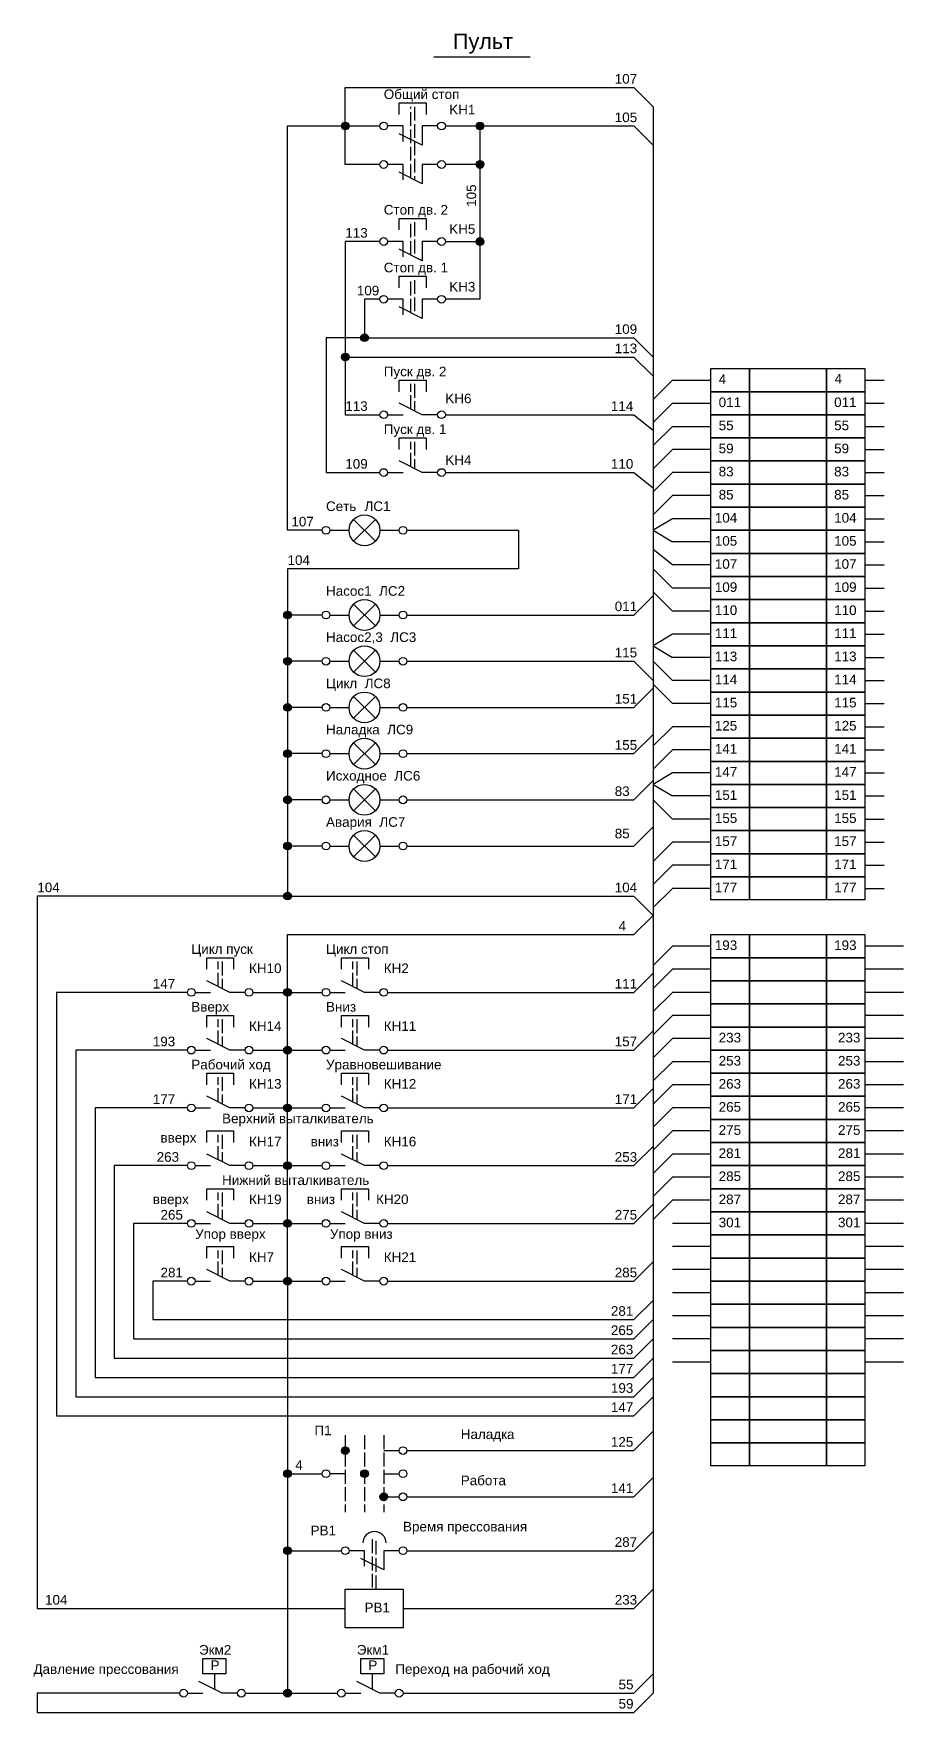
# Model space of a CAD drawing. Header units: millimetres. Extents: x 470 to 1970, y 240 to 1035.
# Drawn here: x 1316 to 1542, y 415 to 851 of the extents above; entities that cross this region are included whole.
import ezdxf

# ---------------------------------------------------------------- set-up
doc = ezdxf.new("R2010")
doc.units = ezdxf.units.MM
doc.linetypes.add('ACAD_ISO02W100', pattern=[15, 12, -3])
doc.layers.get('0').update_dxf_attribs({"lineweight": 25})
doc.layers.add('Аппаратура и жгуты', color=7, linetype='Continuous', lineweight=30)
doc.styles.get("Standard").update_dxf_attribs({"font": 'arial.ttf'})

msp = doc.modelspace()

# ---------------------------------------------------------------- hatches: boundary and pattern name
at = {"lineweight": 30}
h = msp.add_hatch(color=256, dxfattribs=at)
h.dxf.hatch_style = 1
edge = h.paths.add_edge_path()
edge.add_arc((1397, 827), 1, 360, 720)
h = msp.add_hatch(color=256, dxfattribs=at)
h.dxf.hatch_style = 1
edge = h.paths.add_edge_path()
edge.add_arc((1432, 827), 1, 360, 720)
h = msp.add_hatch(color=256, dxfattribs=at)
h.dxf.hatch_style = 1
edge = h.paths.add_edge_path()
edge.add_arc((1432, 817), 1, 360, 720)
h = msp.add_hatch(color=256, dxfattribs=at)
h.dxf.hatch_style = 1
edge = h.paths.add_edge_path()
edge.add_arc((1432, 797), 1, 360, 720)
h = msp.add_hatch(color=256, dxfattribs=at)
h.dxf.hatch_style = 1
edge = h.paths.add_edge_path()
edge.add_arc((1402, 772), 1, 360, 720)
h = msp.add_hatch(color=256, dxfattribs=at)
h.dxf.hatch_style = 1
edge = h.paths.add_edge_path()
edge.add_arc((1397, 767), 1, 360, 720)
h = msp.add_hatch(color=256, dxfattribs=at)
h.dxf.hatch_style = 1
edge = h.paths.add_edge_path()
edge.add_arc((1382, 700), 1, 360, 720)
h = msp.add_hatch(color=256, dxfattribs=at)
h.dxf.hatch_style = 1
edge = h.paths.add_edge_path()
edge.add_arc((1382, 688), 1, 360, 720)
h = msp.add_hatch(color=256, dxfattribs=at)
h.dxf.hatch_style = 1
edge = h.paths.add_edge_path()
edge.add_arc((1382, 676), 1, 360, 720)
h = msp.add_hatch(color=256, dxfattribs=at)
h.dxf.hatch_style = 1
edge = h.paths.add_edge_path()
edge.add_arc((1382, 664), 1, 360, 720)
h = msp.add_hatch(color=256, dxfattribs=at)
h.dxf.hatch_style = 1
edge = h.paths.add_edge_path()
edge.add_arc((1382, 652), 1, 360, 720)
h = msp.add_hatch(color=256, dxfattribs=at)
h.dxf.hatch_style = 1
edge = h.paths.add_edge_path()
edge.add_arc((1382, 640), 1, 360, 720)
h = msp.add_hatch(color=256, dxfattribs=at)
h.dxf.hatch_style = 1
edge = h.paths.add_edge_path()
edge.add_arc((1382, 627), 1, 360, 720)
h = msp.add_hatch(color=256, dxfattribs=at)
h.dxf.hatch_style = 1
edge = h.paths.add_edge_path()
edge.add_arc((1382, 602), 1, 360, 720)
h = msp.add_hatch(color=256, dxfattribs=at)
h.dxf.hatch_style = 1
edge = h.paths.add_edge_path()
edge.add_arc((1382, 587), 1, 360, 720)
h = msp.add_hatch(color=256, dxfattribs=at)
h.dxf.hatch_style = 1
edge = h.paths.add_edge_path()
edge.add_arc((1382, 572), 1, 360, 720)
h = msp.add_hatch(color=256, dxfattribs=at)
h.dxf.hatch_style = 1
edge = h.paths.add_edge_path()
edge.add_arc((1382, 557), 1, 360, 720)
h = msp.add_hatch(color=256, dxfattribs=at)
h.dxf.hatch_style = 1
edge = h.paths.add_edge_path()
edge.add_arc((1382, 542), 1, 360, 720)
h = msp.add_hatch(color=256, dxfattribs=at)
h.dxf.hatch_style = 1
edge = h.paths.add_edge_path()
edge.add_arc((1382, 527), 1, 360, 720)
h = msp.add_hatch(color=256, dxfattribs=at)
h.dxf.hatch_style = 1
edge = h.paths.add_edge_path()
edge.add_arc((1397, 483), 1, 360, 720)
h = msp.add_hatch(color=256, dxfattribs=at)
h.dxf.hatch_style = 1
edge = h.paths.add_edge_path()
edge.add_arc((1382, 477), 1, 360, 720)
h = msp.add_hatch(color=256, dxfattribs=at)
h.dxf.hatch_style = 1
edge = h.paths.add_edge_path()
edge.add_arc((1402, 477), 1, 360, 720)
h = msp.add_hatch(color=256, dxfattribs=at)
h.dxf.hatch_style = 1
edge = h.paths.add_edge_path()
edge.add_arc((1407, 471), 1, 360, 720)
h = msp.add_hatch(color=256, dxfattribs=at)
h.dxf.hatch_style = 1
edge = h.paths.add_edge_path()
edge.add_arc((1382, 457), 1, 360, 720)
h = msp.add_hatch(color=256, dxfattribs=at)
h.dxf.hatch_style = 1
edge = h.paths.add_edge_path()
edge.add_arc((1382, 420), 1, 360, 720)

# ---------------------------------------------------------------- linework, layer by layer
for p, q in [((1397, 827), (1397, 837)), ((1397, 837), (1472, 837)), ((1472, 837), (1477, 832)), ((1382, 722), (1382, 827)), ((1382, 827), (1396, 827)), ((1397, 817), (1397, 827)), ((1397, 827), (1406, 827)), ((1423, 827), (1432, 827)), ((1432, 827), (1432, 817)), ((1432, 827), (1472, 827)), ((1472, 827), (1477, 822)), ((1406, 817), (1397, 817)), ((1432, 817), (1423, 817)), ((1432, 816), (1432, 798)), ((1406, 797), (1397, 797)), ((1397, 797), (1397, 767)), ((1423, 797), (1431, 797)), ((1432, 796), (1432, 782)), ((1406, 782), (1402, 782)), ((1402, 782), (1402, 772)), ((1432, 782), (1423, 782)), ((1401, 772), (1392, 772)), ((1392, 772), (1392, 737)), ((1402, 772), (1472, 772)), ((1472, 772), (1477, 767)), ((1397, 767), (1472, 767)), ((1397, 766), (1397, 752)), ((1472, 767), (1477, 762)), ((1482, 761), (1477, 756)), ((1482, 761), (1492, 761)), ((1532, 761), (1537, 761)), ((1482, 755), (1477, 750)), ((1482, 755), (1492, 755)), ((1532, 755), (1537, 755)), ((1397, 752), (1406, 752)), ((1423, 752), (1472, 752)), ((1472, 752), (1477, 748)), ((1482, 749), (1477, 744)), ((1482, 749), (1492, 749)), ((1532, 749), (1537, 749)), ((1477, 738), (1482, 743)), ((1492, 743), (1482, 743)), ((1532, 743), (1537, 743)), ((1392, 737), (1406, 737)), ((1423, 737), (1472, 737)), ((1472, 737), (1477, 733)), ((1477, 732), (1482, 737)), ((1492, 737), (1482, 737)), ((1532, 737), (1537, 737)), ((1477, 726), (1482, 731)), ((1492, 731), (1482, 731)), ((1532, 731), (1537, 731)), ((1482, 725), (1477, 722)), ((1492, 725), (1482, 725)), ((1532, 725), (1537, 725)), ((1391, 722), (1382, 722)), ((1413, 722), (1442, 722)), ((1442, 722), (1442, 712)), ((1477, 722), (1482, 719)), ((1482, 713), (1477, 717)), ((1492, 719), (1482, 719)), ((1532, 719), (1537, 719)), ((1442, 712), (1382, 712)), ((1382, 712), (1382, 700)), ((1482, 707), (1477, 712)), ((1492, 713), (1482, 713)), ((1532, 713), (1537, 713)), ((1492, 707), (1482, 707)), ((1532, 707), (1537, 707)), ((1472, 700), (1477, 705)), ((1482, 701), (1477, 706)), ((1391, 700), (1382, 700)), ((1382, 700), (1382, 627)), ((1413, 700), (1472, 700)), ((1492, 701), (1482, 701)), ((1532, 701), (1537, 701)), ((1482, 695), (1477, 692)), ((1492, 695), (1482, 695)), ((1532, 695), (1537, 695)), ((1477, 692), (1482, 689)), ((1492, 689), (1482, 689)), ((1532, 689), (1537, 689)), ((1391, 688), (1382, 688)), ((1413, 688), (1472, 688)), ((1472, 688), (1477, 683)), ((1482, 683), (1477, 688)), ((1472, 676), (1477, 681)), ((1482, 677), (1477, 682)), ((1492, 683), (1482, 683)), ((1532, 683), (1537, 683)), ((1391, 676), (1382, 676)), ((1413, 676), (1472, 676)), ((1492, 677), (1482, 677)), ((1532, 677), (1537, 677)), ((1472, 664), (1477, 669)), ((1482, 671), (1477, 666)), ((1492, 671), (1482, 671)), ((1532, 671), (1537, 671)), ((1391, 664), (1382, 664)), ((1413, 664), (1472, 664)), ((1482, 665), (1477, 660)), ((1492, 665), (1482, 665)), ((1532, 665), (1537, 665)), ((1482, 659), (1477, 656)), ((1492, 659), (1482, 659)), ((1532, 659), (1537, 659)), ((1472, 652), (1477, 657)), ((1477, 656), (1482, 653)), ((1391, 652), (1382, 652)), ((1413, 652), (1472, 652)), ((1482, 647), (1477, 652)), ((1492, 653), (1482, 653)), ((1532, 653), (1537, 653)), ((1492, 647), (1482, 647)), ((1532, 647), (1537, 647)), ((1472, 640), (1477, 645)), ((1482, 641), (1477, 636)), ((1492, 641), (1482, 641)), ((1532, 641), (1537, 641)), ((1391, 640), (1382, 640)), ((1413, 640), (1472, 640)), ((1482, 635), (1477, 630)), ((1492, 635), (1482, 635)), ((1532, 635), (1537, 635)), ((1482, 629), (1477, 624)), ((1492, 629), (1482, 629)), ((1532, 629), (1537, 629)), ((1382, 627), (1317, 627)), ((1317, 627), (1317, 442)), ((1382, 627), (1472, 627)), ((1472, 627), (1477, 622)), ((1472, 617), (1477, 622)), ((1382, 527), (1382, 617)), ((1382, 617), (1472, 617)), ((1482, 614), (1477, 609)), ((1492, 614), (1482, 614)), ((1542, 614), (1532, 614)), ((1472, 602), (1477, 607)), ((1482, 608), (1477, 603)), ((1492, 608), (1482, 608)), ((1542, 608), (1532, 608)), ((1356, 602), (1322, 602)), ((1322, 602), (1322, 492)), ((1373, 602), (1391, 602)), ((1408, 602), (1472, 602)), ((1482, 602), (1477, 597)), ((1492, 602), (1482, 602)), ((1542, 602), (1532, 602)), ((1482, 596), (1477, 591)), ((1492, 596), (1482, 596)), ((1542, 596), (1532, 596)), ((1472, 587), (1477, 592)), ((1482, 590), (1477, 585)), ((1492, 590), (1482, 590)), ((1542, 590), (1532, 590)), ((1356, 587), (1327, 587)), ((1327, 587), (1327, 497)), ((1373, 587), (1391, 587)), ((1408, 587), (1472, 587)), ((1482, 584), (1477, 579)), ((1492, 584), (1482, 584)), ((1542, 584), (1532, 584)), ((1472, 572), (1477, 577)), ((1482, 578), (1477, 573)), ((1492, 578), (1482, 578)), ((1542, 578), (1532, 578)), ((1356, 572), (1332, 572)), ((1332, 572), (1332, 502)), ((1373, 572), (1391, 572)), ((1408, 572), (1472, 572)), ((1482, 572), (1477, 567)), ((1492, 572), (1482, 572)), ((1542, 572), (1532, 572)), ((1482, 566), (1477, 561)), ((1492, 566), (1482, 566)), ((1542, 566), (1532, 566)), ((1472, 557), (1477, 562)), ((1482, 560), (1477, 555)), ((1492, 560), (1482, 560)), ((1542, 560), (1532, 560)), ((1356, 557), (1337, 557)), ((1337, 557), (1337, 507)), ((1373, 557), (1391, 557)), ((1408, 557), (1472, 557)), ((1482, 554), (1477, 549)), ((1492, 554), (1482, 554)), ((1542, 554), (1532, 554)), ((1472, 542), (1477, 547)), ((1482, 548), (1477, 543)), ((1492, 548), (1482, 548)), ((1542, 548), (1532, 548)), ((1356, 542), (1342, 542)), ((1342, 542), (1342, 512)), ((1373, 542), (1391, 542)), ((1408, 542), (1472, 542)), ((1492, 542), (1482, 542)), ((1542, 542), (1532, 542)), ((1472, 527), (1477, 532)), ((1492, 536), (1482, 536)), ((1542, 536), (1532, 536)), ((1492, 530), (1482, 530)), ((1542, 530), (1532, 530)), ((1356, 527), (1347, 527)), ((1347, 527), (1347, 517)), ((1373, 527), (1391, 527)), ((1382, 527), (1382, 477)), ((1408, 527), (1472, 527)), ((1492, 524), (1482, 524)), ((1542, 524), (1532, 524)), ((1472, 517), (1477, 522)), ((1347, 517), (1472, 517)), ((1472, 512), (1477, 517)), ((1492, 518), (1482, 518)), ((1542, 518), (1532, 518)), ((1342, 512), (1347, 512)), ((1347, 512), (1472, 512)), ((1472, 507), (1477, 512)), ((1492, 512), (1482, 512)), ((1542, 512), (1532, 512)), ((1337, 507), (1347, 507)), ((1347, 507), (1472, 507)), ((1472, 502), (1477, 507)), ((1492, 506), (1482, 506)), ((1542, 506), (1532, 506)), ((1332, 502), (1347, 502)), ((1347, 502), (1472, 502)), ((1472, 497), (1477, 502)), ((1327, 497), (1347, 497)), ((1347, 497), (1472, 497)), ((1472, 492), (1477, 497)), ((1322, 492), (1347, 492)), ((1347, 492), (1472, 492)), ((1472, 483), (1477, 488)), ((1413, 483), (1472, 483)), ((1382, 477), (1391, 477)), ((1382, 477), (1382, 457)), ((1472, 471), (1477, 476)), ((1413, 471), (1472, 471)), ((1472, 457), (1477, 462)), ((1382, 457), (1396, 457)), ((1382, 457), (1382, 420)), ((1413, 457), (1472, 457)), ((1472, 442), (1477, 447)), ((1317, 442), (1397, 442)), ((1412, 442), (1472, 442)), ((1472, 420), (1477, 425)), ((1354, 420), (1317, 420)), ((1317, 420), (1317, 415)), ((1371, 420), (1395, 420)), ((1412, 420), (1472, 420)), ((1472, 415), (1477, 420)), ((1317, 415), (1472, 415))]:
    msp.add_line(p, q)
for centre in [(1397, 827), (1432, 827), (1432, 817), (1432, 797), (1402, 772), (1397, 767), (1382, 700), (1382, 688), (1382, 676), (1382, 664), (1382, 652), (1382, 640), (1382, 627), (1382, 602), (1382, 587), (1382, 572), (1382, 557), (1382, 542), (1382, 527), (1397, 483), (1382, 477), (1402, 477), (1407, 471), (1382, 457), (1382, 420)]:
    msp.add_circle(centre, 1, dxfattribs=at)
at = {"layer": 'Аппаратура и жгуты'}
for p, q in [((1420, 845), (1445, 845)), ((1477, 832), (1477, 420)), ((1412, 827), (1408, 827)), ((1417, 822), (1411, 825)), ((1412, 823), (1412, 827)), ((1421, 827), (1417, 827)), ((1417, 827), (1417, 822)), ((1412, 817), (1408, 817)), ((1412, 813), (1412, 817)), ((1421, 817), (1417, 817)), ((1417, 817), (1417, 812)), ((1417, 812), (1411, 815)), ((1412, 797), (1408, 797)), ((1417, 792), (1411, 795)), ((1412, 793), (1412, 797)), ((1421, 797), (1417, 797)), ((1417, 797), (1417, 792)), ((1412, 782), (1408, 782)), ((1412, 778), (1412, 782)), ((1421, 782), (1417, 782)), ((1417, 782), (1417, 777)), ((1417, 777), (1411, 780)), ((1417, 752), (1411, 755)), ((1408, 752), (1412, 752)), ((1421, 752), (1417, 752)), ((1408, 737), (1412, 737)), ((1417, 737), (1411, 740)), ((1421, 737), (1417, 737)), ((1399.17, 724.83), (1404.83, 719.17)), ((1404.83, 724.83), (1399.17, 719.17)), ((1393, 722), (1398, 722)), ((1406, 722), (1411, 722)), ((1399.17, 702.83), (1404.83, 697.17)), ((1404.83, 702.83), (1399.17, 697.17)), ((1393, 700), (1398, 700)), ((1406, 700), (1411, 700)), ((1399.17, 690.83), (1404.83, 685.17)), ((1404.83, 690.83), (1399.17, 685.17)), ((1393, 688), (1398, 688)), ((1406, 688), (1411, 688)), ((1393, 676), (1398, 676)), ((1399.17, 678.83), (1404.83, 673.17)), ((1404.83, 678.83), (1399.17, 673.17)), ((1406, 676), (1411, 676)), ((1393, 664), (1398, 664)), ((1399.17, 666.83), (1404.83, 661.17)), ((1404.83, 666.83), (1399.17, 661.17)), ((1406, 664), (1411, 664)), ((1399.17, 654.83), (1404.83, 649.17)), ((1404.83, 654.83), (1399.17, 649.17)), ((1393, 652), (1398, 652)), ((1406, 652), (1411, 652)), ((1399.17, 642.83), (1404.83, 637.17)), ((1404.83, 642.83), (1399.17, 637.17)), ((1393, 640), (1398, 640)), ((1406, 640), (1411, 640)), ((1358, 602), (1362, 602)), ((1367, 602), (1361, 605)), ((1371, 602), (1367, 602)), ((1393, 602), (1397, 602)), ((1402, 602), (1396, 605)), ((1406, 602), (1402, 602)), ((1367, 587), (1361, 590)), ((1402, 587), (1396, 590)), ((1358, 587), (1362, 587)), ((1371, 587), (1367, 587)), ((1393, 587), (1397, 587)), ((1406, 587), (1402, 587)), ((1358, 572), (1362, 572)), ((1367, 572), (1361, 575)), ((1371, 572), (1367, 572)), ((1393, 572), (1397, 572)), ((1402, 572), (1396, 575)), ((1406, 572), (1402, 572)), ((1367, 557), (1361, 560)), ((1402, 557), (1396, 560)), ((1358, 557), (1362, 557)), ((1371, 557), (1367, 557)), ((1393, 557), (1397, 557)), ((1406, 557), (1402, 557)), ((1358, 542), (1362, 542)), ((1367, 542), (1361, 545)), ((1371, 542), (1367, 542)), ((1393, 542), (1397, 542)), ((1402, 542), (1396, 545)), ((1406, 542), (1402, 542)), ((1367, 527), (1361, 530)), ((1402, 527), (1396, 530)), ((1358, 527), (1362, 527)), ((1371, 527), (1367, 527)), ((1393, 527), (1397, 527)), ((1406, 527), (1402, 527)), ((1407, 483), (1411, 483)), ((1397, 477), (1393, 477)), ((1407, 477), (1411, 477)), ((1407, 471), (1411, 471)), ((1402, 457), (1398, 457)), ((1407, 452), (1401, 455)), ((1402, 453), (1402, 457)), ((1411, 457), (1407, 457)), ((1407, 457), (1407, 452)), ((1365, 420), (1359, 423)), ((1363, 425), (1363, 421)), ((1406, 420), (1400, 423)), ((1404, 425), (1404, 421)), ((1356, 420), (1360, 420)), ((1369, 420), (1365, 420)), ((1397, 420), (1401, 420)), ((1410, 420), (1406, 420))]:
    msp.add_line(p, q, dxfattribs=at)
at = {"layer": 'Аппаратура и жгуты', "linetype": 'ACAD_ISO02W100', "ltscale": 0.3}
for p, q in [((1397, 487), (1397, 467)), ((1402, 487), (1402, 467)), ((1407, 487), (1407, 467))]:
    msp.add_line(p, q, dxfattribs=at)
at = {"layer": 'Аппаратура и жгуты'}
for points in [[(1411, 830), (1411, 833), (1418, 833), (1418, 830)], [(1411, 800), (1411, 803), (1418, 803), (1418, 800)], [(1411, 785), (1411, 788), (1418, 788), (1418, 785)], [(1411, 758), (1411, 761), (1418, 761), (1418, 758)], [(1411, 743), (1411, 746), (1418, 746), (1418, 743)], [(1361, 608), (1361, 611), (1368, 611), (1368, 608)], [(1396, 608), (1396, 611), (1403, 611), (1403, 608)], [(1361, 593), (1361, 596), (1368, 596), (1368, 593)], [(1396, 593), (1396, 596), (1403, 596), (1403, 593)], [(1361, 578), (1361, 581), (1368, 581), (1368, 578)], [(1396, 578), (1396, 581), (1403, 581), (1403, 578)], [(1361, 563), (1361, 566), (1368, 566), (1368, 563)], [(1396, 563), (1396, 566), (1403, 566), (1403, 563)], [(1361, 548), (1361, 551), (1368, 551), (1368, 548)], [(1396, 548), (1396, 551), (1403, 551), (1403, 548)], [(1361, 533), (1361, 536), (1368, 536), (1368, 533)], [(1396, 533), (1396, 536), (1403, 536), (1403, 533)]]:
    msp.add_lwpolyline(points, dxfattribs=at)
at = {"layer": 'Аппаратура и жгуты', "linetype": 'ACAD_ISO02W100', "ltscale": 0.3}
for points in [[(1414, 813.5), (1414, 832)], [(1415, 832), (1415, 813)], [(1414, 793.5), (1414, 802)], [(1415, 802), (1415, 793)], [(1414, 778.5), (1414, 787)], [(1415, 787), (1415, 778)], [(1414, 753.5), (1414, 760)], [(1415, 760), (1415, 753)], [(1414, 738.5), (1414, 745)], [(1415, 745), (1415, 738)], [(1364, 603.5), (1364, 610)], [(1365, 610), (1365, 603)], [(1399, 603.5), (1399, 610)], [(1400, 610), (1400, 603)], [(1364, 588.5), (1364, 595)], [(1365, 595), (1365, 588)], [(1399, 588.5), (1399, 595)], [(1400, 595), (1400, 588)], [(1364, 573.5), (1364, 580)], [(1365, 580), (1365, 573)], [(1399, 573.5), (1399, 580)], [(1400, 580), (1400, 573)], [(1364, 558.5), (1364, 565)], [(1365, 565), (1365, 558)], [(1399, 558.5), (1399, 565)], [(1400, 565), (1400, 558)], [(1364, 543.5), (1364, 550)], [(1365, 550), (1365, 543)], [(1399, 543.5), (1399, 550)], [(1400, 550), (1400, 543)], [(1364, 528.5), (1364, 535)], [(1365, 535), (1365, 528)], [(1399, 528.5), (1399, 535)], [(1400, 535), (1400, 528)], [(1404, 460), (1404, 447)], [(1405, 447), (1405, 460)]]:
    msp.add_lwpolyline(points, dxfattribs=at)
at = {"layer": 'Аппаратура и жгуты'}
for points in [[(1492, 764), (1502, 764), (1502, 758), (1492, 758)], [(1502, 764), (1522, 764), (1522, 758), (1502, 758)], [(1522, 764), (1532, 764), (1532, 758), (1522, 758)], [(1492, 758), (1502, 758), (1502, 752), (1492, 752)], [(1502, 758), (1522, 758), (1522, 752), (1502, 752)], [(1522, 758), (1532, 758), (1532, 752), (1522, 752)], [(1492, 752), (1502, 752), (1502, 746), (1492, 746)], [(1502, 752), (1522, 752), (1522, 746), (1502, 746)], [(1522, 752), (1532, 752), (1532, 746), (1522, 746)], [(1492, 746), (1502, 746), (1502, 740), (1492, 740)], [(1502, 746), (1522, 746), (1522, 740), (1502, 740)], [(1522, 746), (1532, 746), (1532, 740), (1522, 740)], [(1492, 740), (1502, 740), (1502, 734), (1492, 734)], [(1502, 740), (1522, 740), (1522, 734), (1502, 734)], [(1522, 740), (1532, 740), (1532, 734), (1522, 734)], [(1492, 734), (1502, 734), (1502, 728), (1492, 728)], [(1502, 734), (1522, 734), (1522, 728), (1502, 728)], [(1522, 734), (1532, 734), (1532, 728), (1522, 728)], [(1492, 728), (1502, 728), (1502, 722), (1492, 722)], [(1502, 728), (1522, 728), (1522, 722), (1502, 722)], [(1522, 728), (1532, 728), (1532, 722), (1522, 722)], [(1492, 722), (1502, 722), (1502, 716), (1492, 716)], [(1502, 722), (1522, 722), (1522, 716), (1502, 716)], [(1522, 722), (1532, 722), (1532, 716), (1522, 716)], [(1492, 716), (1502, 716), (1502, 710), (1492, 710)], [(1502, 716), (1522, 716), (1522, 710), (1502, 710)], [(1522, 716), (1532, 716), (1532, 710), (1522, 710)], [(1492, 710), (1502, 710), (1502, 704), (1492, 704)], [(1502, 710), (1522, 710), (1522, 704), (1502, 704)], [(1522, 710), (1532, 710), (1532, 704), (1522, 704)], [(1492, 704), (1502, 704), (1502, 698), (1492, 698)], [(1502, 704), (1522, 704), (1522, 698), (1502, 698)], [(1522, 704), (1532, 704), (1532, 698), (1522, 698)], [(1492, 698), (1502, 698), (1502, 692), (1492, 692)], [(1502, 698), (1522, 698), (1522, 692), (1502, 692)], [(1522, 698), (1532, 698), (1532, 692), (1522, 692)], [(1492, 692), (1502, 692), (1502, 686), (1492, 686)], [(1502, 692), (1522, 692), (1522, 686), (1502, 686)], [(1522, 692), (1532, 692), (1532, 686), (1522, 686)], [(1492, 686), (1502, 686), (1502, 680), (1492, 680)], [(1502, 686), (1522, 686), (1522, 680), (1502, 680)], [(1522, 686), (1532, 686), (1532, 680), (1522, 680)], [(1492, 680), (1502, 680), (1502, 674), (1492, 674)], [(1502, 680), (1522, 680), (1522, 674), (1502, 674)], [(1522, 680), (1532, 680), (1532, 674), (1522, 674)], [(1492, 674), (1502, 674), (1502, 668), (1492, 668)], [(1502, 674), (1522, 674), (1522, 668), (1502, 668)], [(1522, 674), (1532, 674), (1532, 668), (1522, 668)], [(1492, 668), (1502, 668), (1502, 662), (1492, 662)], [(1502, 668), (1522, 668), (1522, 662), (1502, 662)], [(1522, 668), (1532, 668), (1532, 662), (1522, 662)], [(1492, 662), (1502, 662), (1502, 656), (1492, 656)], [(1502, 662), (1522, 662), (1522, 656), (1502, 656)], [(1522, 662), (1532, 662), (1532, 656), (1522, 656)], [(1492, 656), (1502, 656), (1502, 650), (1492, 650)], [(1502, 656), (1522, 656), (1522, 650), (1502, 650)], [(1522, 656), (1532, 656), (1532, 650), (1522, 650)], [(1492, 650), (1502, 650), (1502, 644), (1492, 644)], [(1502, 650), (1522, 650), (1522, 644), (1502, 644)], [(1522, 650), (1532, 650), (1532, 644), (1522, 644)], [(1492, 644), (1502, 644), (1502, 638), (1492, 638)], [(1502, 644), (1522, 644), (1522, 638), (1502, 638)], [(1522, 644), (1532, 644), (1532, 638), (1522, 638)], [(1492, 638), (1502, 638), (1502, 632), (1492, 632)], [(1502, 638), (1522, 638), (1522, 632), (1502, 632)], [(1522, 638), (1532, 638), (1532, 632), (1522, 632)], [(1492, 632), (1502, 632), (1502, 626), (1492, 626)], [(1502, 632), (1522, 632), (1522, 626), (1502, 626)], [(1522, 632), (1532, 632), (1532, 626), (1522, 626)], [(1492, 617), (1502, 617), (1502, 611), (1492, 611)], [(1502, 617), (1522, 617), (1522, 611), (1502, 611)], [(1522, 617), (1532, 617), (1532, 611), (1522, 611)], [(1492, 611), (1502, 611), (1502, 605), (1492, 605)], [(1502, 611), (1522, 611), (1522, 605), (1502, 605)], [(1522, 611), (1532, 611), (1532, 605), (1522, 605)], [(1492, 605), (1502, 605), (1502, 599), (1492, 599)], [(1502, 605), (1522, 605), (1522, 599), (1502, 599)], [(1522, 605), (1532, 605), (1532, 599), (1522, 599)], [(1492, 599), (1502, 599), (1502, 593), (1492, 593)], [(1502, 599), (1522, 599), (1522, 593), (1502, 593)], [(1522, 599), (1532, 599), (1532, 593), (1522, 593)], [(1492, 593), (1502, 593), (1502, 587), (1492, 587)], [(1502, 593), (1522, 593), (1522, 587), (1502, 587)], [(1522, 593), (1532, 593), (1532, 587), (1522, 587)], [(1492, 587), (1502, 587), (1502, 581), (1492, 581)], [(1502, 587), (1522, 587), (1522, 581), (1502, 581)], [(1522, 587), (1532, 587), (1532, 581), (1522, 581)], [(1492, 581), (1502, 581), (1502, 575), (1492, 575)], [(1502, 581), (1522, 581), (1522, 575), (1502, 575)], [(1522, 581), (1532, 581), (1532, 575), (1522, 575)], [(1492, 575), (1502, 575), (1502, 569), (1492, 569)], [(1502, 575), (1522, 575), (1522, 569), (1502, 569)], [(1522, 575), (1532, 575), (1532, 569), (1522, 569)], [(1492, 569), (1502, 569), (1502, 563), (1492, 563)], [(1502, 569), (1522, 569), (1522, 563), (1502, 563)], [(1522, 569), (1532, 569), (1532, 563), (1522, 563)], [(1492, 563), (1502, 563), (1502, 557), (1492, 557)], [(1502, 563), (1522, 563), (1522, 557), (1502, 557)], [(1522, 563), (1532, 563), (1532, 557), (1522, 557)], [(1492, 557), (1502, 557), (1502, 551), (1492, 551)], [(1502, 557), (1522, 557), (1522, 551), (1502, 551)], [(1522, 557), (1532, 557), (1532, 551), (1522, 551)], [(1492, 551), (1502, 551), (1502, 545), (1492, 545)], [(1502, 551), (1522, 551), (1522, 545), (1502, 545)], [(1522, 551), (1532, 551), (1532, 545), (1522, 545)], [(1492, 545), (1502, 545), (1502, 539), (1492, 539)], [(1502, 545), (1522, 545), (1522, 539), (1502, 539)], [(1522, 545), (1532, 545), (1532, 539), (1522, 539)], [(1492, 539), (1502, 539), (1502, 533), (1492, 533)], [(1502, 539), (1522, 539), (1522, 533), (1502, 533)], [(1522, 539), (1532, 539), (1532, 533), (1522, 533)], [(1492, 533), (1502, 533), (1502, 527), (1492, 527)], [(1502, 533), (1522, 533), (1522, 527), (1502, 527)], [(1522, 533), (1532, 533), (1532, 527), (1522, 527)], [(1492, 527), (1502, 527), (1502, 521), (1492, 521)], [(1502, 527), (1522, 527), (1522, 521), (1502, 521)], [(1522, 527), (1532, 527), (1532, 521), (1522, 521)], [(1492, 521), (1502, 521), (1502, 515), (1492, 515)], [(1502, 521), (1522, 521), (1522, 515), (1502, 515)], [(1522, 521), (1532, 521), (1532, 515), (1522, 515)], [(1492, 515), (1502, 515), (1502, 509), (1492, 509)], [(1502, 515), (1522, 515), (1522, 509), (1502, 509)], [(1522, 515), (1532, 515), (1532, 509), (1522, 509)], [(1492, 509), (1502, 509), (1502, 503), (1492, 503)], [(1502, 509), (1522, 509), (1522, 503), (1502, 503)], [(1522, 509), (1532, 509), (1532, 503), (1522, 503)], [(1492, 503), (1502, 503), (1502, 497), (1492, 497)], [(1502, 503), (1522, 503), (1522, 497), (1502, 497)], [(1522, 503), (1532, 503), (1532, 497), (1522, 497)], [(1492, 497), (1502, 497), (1502, 491), (1492, 491)], [(1502, 497), (1522, 497), (1522, 491), (1502, 491)], [(1522, 497), (1532, 497), (1532, 491), (1522, 491)], [(1492, 491), (1502, 491), (1502, 485), (1492, 485)], [(1502, 491), (1522, 491), (1522, 485), (1502, 485)], [(1522, 491), (1532, 491), (1532, 485), (1522, 485)], [(1492, 485), (1502, 485), (1502, 479), (1492, 479)], [(1502, 485), (1522, 485), (1522, 479), (1502, 479)], [(1522, 485), (1532, 485), (1532, 479), (1522, 479)], [(1397, 447), (1412, 447), (1412, 437), (1397, 437)], [(1360, 429), (1366, 429), (1366, 425), (1360, 425)], [(1401, 429), (1407, 429), (1407, 425), (1401, 425)]]:
    msp.add_lwpolyline(points, close=True, dxfattribs=at)
for centre, radius in [((1407, 827), 1), ((1422, 827), 1), ((1407, 817), 1), ((1422, 817), 1), ((1407, 797), 1), ((1422, 797), 1), ((1407, 782), 1), ((1422, 782), 1), ((1407, 752), 1), ((1422, 752), 1), ((1407, 737), 1), ((1422, 737), 1), ((1402, 722), 4), ((1392, 722), 1), ((1412, 722), 1), ((1402, 700), 4), ((1392, 700), 1), ((1412, 700), 1), ((1392, 688), 1), ((1402, 688), 4), ((1412, 688), 1), ((1392, 676), 1), ((1402, 676), 4), ((1412, 676), 1), ((1402, 664), 4), ((1392, 664), 1), ((1412, 664), 1), ((1402, 652), 4), ((1392, 652), 1), ((1412, 652), 1), ((1392, 640), 1), ((1402, 640), 4), ((1412, 640), 1), ((1357, 602), 1), ((1372, 602), 1), ((1392, 602), 1), ((1407, 602), 1), ((1357, 587), 1), ((1372, 587), 1), ((1392, 587), 1), ((1407, 587), 1), ((1357, 572), 1), ((1372, 572), 1), ((1392, 572), 1), ((1407, 572), 1), ((1357, 557), 1), ((1372, 557), 1), ((1392, 557), 1), ((1407, 557), 1), ((1357, 542), 1), ((1372, 542), 1), ((1392, 542), 1), ((1407, 542), 1), ((1357, 527), 1), ((1372, 527), 1), ((1392, 527), 1), ((1407, 527), 1), ((1412, 483), 1), ((1392, 477), 1), ((1412, 477), 1), ((1412, 471), 1), ((1397, 457), 1), ((1412, 457), 1), ((1355, 420), 1), ((1370, 420), 1), ((1396, 420), 1), ((1411, 420), 1)]:
    msp.add_circle(centre, radius, dxfattribs=at)
msp.add_arc((1404.59, 459), 3, 0, 180, dxfattribs=at)

# ---------------------------------------------------------------- texts
for s, p in [('Стоп дв. 2', (1407, 804)), ('113', (1397, 798)), ('KH5', (1424, 799)), ('Стоп дв. 1', (1407, 789)), ('109', (1400, 783)), ('KH3', (1424, 784)), ('109', (1467, 773)), ('113', (1467, 768)), ('Пуск дв. 2', (1407, 762)), ('4', (1494, 760)), ('4', (1524.11, 760.12)), ('113', (1397, 753)), ('KH6', (1423, 755)), ('114', (1466, 753)), ('011', (1494, 754)), ('011', (1524, 754)), ('55', (1494, 748)), ('55', (1524, 748)), ('Пуск дв. 1', (1407, 747)), ('KH4', (1423, 739)), ('59', (1494, 742)), ('59', (1524, 742)), ('109', (1397, 738)), ('110', (1466, 738)), ('83', (1494, 736)), ('83', (1524, 736)), ('85', (1494, 730)), ('85', (1524, 730)), ('Сеть', (1392, 727)), ('ЛС1', (1402, 727)), ('104', (1493, 724)), ('104', (1524, 724)), ('104', (1382, 713)), ('Насос1  ЛС2', (1392, 705)), ('109', (1493, 706)), ('109', (1524, 706)), ('011', (1467, 701)), ('110', (1493, 700)), ('110', (1524, 700)), ('Насос2,3  ЛС3', (1392, 693)), ('111', (1493, 694)), ('111', (1524, 694)), ('115', (1467, 689)), ('113', (1493, 688)), ('113', (1524, 688)), ('Цикл  ЛС8', (1392, 681)), ('114', (1493, 682)), ('114', (1524, 682)), ('151', (1467, 677)), ('115', (1493, 676)), ('115', (1524, 676)), ('Наладка  ЛС9', (1392, 669)), ('125', (1493, 670)), ('125', (1524, 670)), ('155', (1467, 665)), ('141', (1493, 664)), ('141', (1524, 664)), ('Исходное  ЛС6', (1392, 657)), ('147', (1493, 658)), ('147', (1524, 658)), ('83', (1467, 653)), ('151', (1493, 652)), ('151', (1524, 652)), ('Авария  ЛС7', (1392, 645)), ('155', (1493, 646)), ('155', (1524, 646)), ('85', (1467, 642)), ('157', (1493, 640)), ('157', (1524, 640)), ('171', (1493, 634)), ('171', (1524, 634)), ('104', (1317, 628)), ('104', (1467, 628)), ('177', (1493, 628)), ('177', (1524, 628)), ('4', (1468, 618)), ('193', (1493, 613)), ('193', (1524, 613)), ('Цикл пуск', (1357, 612)), ('Цикл стоп', (1392, 612)), ('КН10', (1372, 607)), ('КН2', (1407, 607)), ('147', (1347, 603)), ('111', (1467, 603)), ('Вверх', (1357, 597)), ('Вниз', (1392, 597)), ('КН14', (1372, 592)), ('КН11', (1407, 592)), ('193', (1347, 588)), ('157', (1467, 588)), ('233', (1494, 589)), ('233', (1525, 589)), ('Рабочий ход', (1357, 582)), ('Уравновешивание', (1392, 582)), ('253', (1494, 583)), ('253', (1525, 583)), ('КН13', (1372, 577)), ('КН12', (1407, 577)), ('263', (1494, 577)), ('263', (1525, 577)), ('177', (1347, 573)), ('171', (1467, 573)), ('265', (1494, 571)), ('265', (1525, 571)), ('Верхний выталкиватель', (1365, 568)), ('275', (1494, 565)), ('275', (1525, 565)), ('вверх', (1349, 563)), ('КН17', (1372, 562)), ('вниз', (1388, 562)), ('КН16', (1407, 562)), ('263', (1348, 558)), ('253', (1467, 558)), ('281', (1494, 559)), ('281', (1525, 559)), ('Нижний выталкиватель ', (1365, 552)), ('285', (1494, 553)), ('285', (1525, 553)), ('КН19', (1372, 547)), ('КН20', (1405, 547)), ('287', (1494, 547)), ('287', (1525, 547)), ('вверх', (1347, 547)), ('265', (1349, 543)), ('вниз', (1387, 547)), ('275', (1467, 543)), ('301', (1494, 541)), ('301', (1525, 541)), ('Упор вверх', (1358, 538)), ('Упор вниз', (1393, 538)), ('КН7', (1372, 532)), ('КН21', (1407, 532)), ('281', (1349, 528)), ('285', (1467, 528)), ('281', (1466, 518)), ('265', (1466, 513)), ('263', (1466, 508)), ('177', (1466, 503)), ('193', (1466, 498)), ('147', (1466, 493)), ('П1', (1389, 487)), ('Наладка', (1427, 486)), ('125', (1466, 484)), ('4', (1384, 478)), ('Работа', (1427, 474)), ('141', (1466, 472)), ('РВ1', (1388, 461)), ('Время прессования', (1412, 462)), ('287', (1467, 458)), ('104', (1319, 443)), ('233', (1467, 443)), ('РВ1', (1402, 441))]:
    msp.add_text(s, height=2.5).set_placement(p)
for s, height, p in [('Пульт', 4, (1425, 847)), ('107', 2.5, (1467, 838)), ('Общий стоп', 2.5, (1407, 834)), ('KH1', 2.5, (1424, 830)), ('105', 2.5, (1467, 828)), ('107', 2.5, (1383, 723)), ('105', 2.5, (1493, 718)), ('105', 2.5, (1524, 718)), ('107', 2.5, (1493, 712)), ('107', 2.5, (1524, 712)), ('Экм2', 2.5, (1359, 430)), ('Экм1', 2.5, (1400, 430)), ('Давление прессования', 2.5, (1316, 425)), ('Р', 2.5, (1362, 426)), ('Р', 2.5, (1403, 426)), ('Переход на рабочий ход', 2.5, (1410, 425)), ('55', 2.5, (1468, 421)), ('59', 2.5, (1468, 416))]:
    msp.add_text(s, height=height, dxfattribs=at).set_placement(p)
msp.add_text('105', height=2.5, rotation=90, dxfattribs=at).set_placement((1431, 806))

doc.saveas('drawing.dxf')
